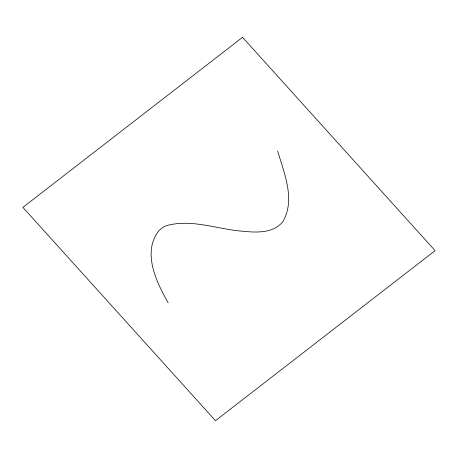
<?xml version="1.0" encoding="UTF-8"?>
<svg xmlns="http://www.w3.org/2000/svg" width="458" height="458" viewBox="0 0 458 458"><rect width="100%" height="100%" fill="white"/><g stroke="black" fill="none" stroke-linecap="round" stroke-linejoin="round"><path stroke-width="0.69" d="M168.138 302.715C156.396 282.214 142.066 252.673 158.663 230.975A26.066 23.312 28.8 0 1 166.26 225.742C191.856 218.374 218.277 229.71 243.982 231.336C257.316 232.67 273.689 233.151 282.907 221.592C295.61 199.648 284.189 173.09 277.611 151.014M242.534 37.31L22.9 207.365L215.466 420.69L435.1 250.635L242.534 37.31"/></g></svg>
